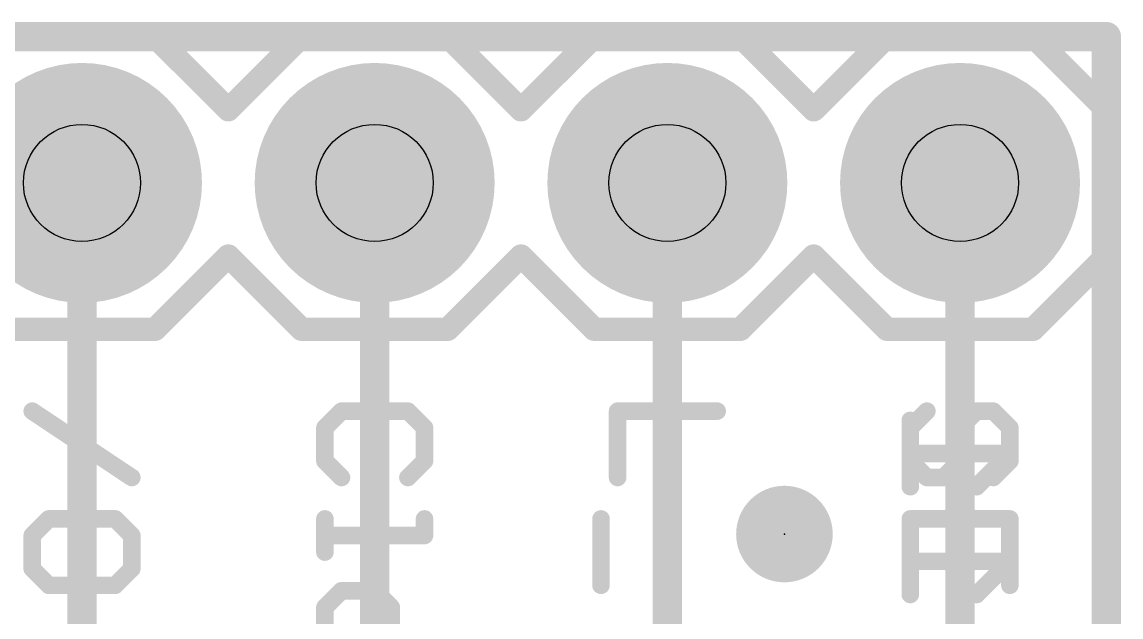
# Model space of a CAD drawing. Extents: x 0 to 108, y -13 to 32.
# Drawn here: x 13.45 to 22.99, y 25.44 to 30.61 of the extents above; entities that cross this region are included whole.
import ezdxf

# ---------------------------------------------------------------- set-up
doc = ezdxf.new("R2010")
doc.units = 0
for name, color, linetype in [('1', 12, 'CONTINUOUS'), ('16', 132, 'CONTINUOUS'), ('17', 110, 'CONTINUOUS'), ('20', 53, 'CONTINUOUS'), ('21', 41, 'CONTINUOUS'), ('23', 53, 'CONTINUOUS'), ('29', 253, 'CONTINUOUS'), ('30', 253, 'CONTINUOUS'), ('44', 253, 'CONTINUOUS'), ('51', 53, 'CONTINUOUS')]:
    doc.layers.add(name, color=color, linetype=linetype)

# ---------------------------------------------------------------- blocks, each defined once
blk = doc.blocks.new('RECT')
blk.add_solid([(-0.5, -0.5), (0.5, -0.5), (-0.5, 0.5), (0.5, 0.5)])
blk = doc.blocks.new('ROUNDP')
at = {"const_width": 0.5}
blk.add_lwpolyline([(0, -0.25, 1), (0, 0.25, 1), (0, -0.25)], format="xyb", dxfattribs=at)
blk = doc.blocks.new('PIE')
at = {"const_width": 0.5}
blk.add_lwpolyline([(0, -0.25, 1), (0, 0.25, 1), (0, -0.25)], format="xyb", dxfattribs=at)

msp = doc.modelspace()

# ---------------------------------------------------------------- linework, layer by layer
at = {"layer": '1', "const_width": 0.254}
for points in [[(0, 30.48), (22.86, 30.48)], [(22.86, 30.48), (22.86, 0)], [(21.59, 20.32), (21.59, 29.21)]]:
    msp.add_lwpolyline(points, dxfattribs=at)
at = {"layer": '1', "const_width": 0.127}
for points in [[(22.9235, 30.48, 1), (22.7965, 30.48)], [(22.86, 30.4165, 1), (22.86, 30.5435)], [(21.6535, 29.21, 1), (21.5265, 29.21)]]:
    msp.add_lwpolyline(points, format="xyb", dxfattribs=at)
at = {"layer": '16'}
for points, const_width in [([(22.86, 30.48), (0, 30.48)], 0.254), ([(22.86, 0), (22.86, 30.48)], 0.254), ([(13.97, 14.859), (13.97, 29.21)], 0.254), ([(16.51, 14.732), (16.51, 29.21)], 0.254), ([(19.05, 15.875), (19.05, 29.21)], 0.254), ([(21.1582, 26.5727), (21.1582, 27.1489)], 0.1524), ([(22.0225, 26.8608), (21.1582, 26.8608)], 0.1524), ([(21.7344, 26.5727), (22.0225, 26.8608)], 0.1524), ([(21.1582, 25.6372), (21.1582, 26.2134)], 0.1524), ([(22.0225, 25.9253), (21.1582, 25.9253)], 0.1524), ([(21.7344, 25.6372), (22.0225, 25.9253)], 0.1524)]:
    msp.add_lwpolyline(points, dxfattribs=dict(at, const_width=const_width))
for points, const_width in [([(22.9235, 30.48, 1), (22.7965, 30.48)], 0.127), ([(22.86, 30.4165, 1), (22.86, 30.5435)], 0.127), ([(14.0335, 29.21, 1), (13.9065, 29.21)], 0.127), ([(16.5735, 29.21, 1), (16.4465, 29.21)], 0.127), ([(19.1135, 29.21, 1), (18.9865, 29.21)], 0.127), ([(21.1963, 27.1489, 1), (21.1201, 27.1489)], 0.0762), ([(21.1582, 26.8989, 1), (21.1582, 26.8227)], 0.0762), ([(22.0495, 26.8338, 1), (21.9956, 26.8877)], 0.0762), ([(22.0225, 26.8227, 1), (22.0225, 26.8989)], 0.0762), ([(21.1201, 26.5727, 1), (21.1963, 26.5727)], 0.0762), ([(21.7075, 26.5996, 1), (21.7614, 26.5457)], 0.0762), ([(21.1963, 26.2134, 1), (21.1201, 26.2134)], 0.0762), ([(21.1582, 25.9634, 1), (21.1582, 25.8872)], 0.0762), ([(22.0495, 25.8983, 1), (21.9956, 25.9522)], 0.0762), ([(22.0225, 25.8872, 1), (22.0225, 25.9634)], 0.0762), ([(21.1201, 25.6372, 1), (21.1963, 25.6372)], 0.0762), ([(21.7075, 25.6641, 1), (21.7614, 25.6102)], 0.0762)]:
    msp.add_lwpolyline(points, format="xyb", dxfattribs=dict(at, const_width=const_width))
at = {"layer": '20', "const_width": 0.254}
for points in [[(22.86, 30.48), (0, 30.48)], [(22.86, 0), (22.86, 30.48)]]:
    msp.add_lwpolyline(points, dxfattribs=at)
at = {"layer": '20', "const_width": 0.127}
for points in [[(22.9235, 30.48, 1), (22.7965, 30.48)], [(22.86, 30.4165, 1), (22.86, 30.5435)]]:
    msp.add_lwpolyline(points, format="xyb", dxfattribs=at)
at = {"layer": '21'}
for points, const_width in [([(13.335, 30.48), (14.605, 30.48)], 0.2032), ([(14.605, 30.48), (15.24, 29.845)], 0.2032), ([(15.24, 29.845), (15.875, 30.48)], 0.2032), ([(15.875, 30.48), (17.145, 30.48)], 0.2032), ([(17.145, 30.48), (17.78, 29.845)], 0.2032), ([(17.78, 29.845), (18.415, 30.48)], 0.2032), ([(18.415, 30.48), (19.685, 30.48)], 0.2032), ([(19.685, 30.48), (20.32, 29.845)], 0.2032), ([(20.955, 30.48), (20.32, 29.845)], 0.2032), ([(20.955, 30.48), (22.225, 30.48)], 0.2032), ([(22.225, 30.48), (22.86, 29.845)], 0.2032), ([(22.86, 29.845), (22.86, 28.575)], 0.2032), ([(15.24, 28.575), (14.605, 27.94)], 0.2032), ([(15.875, 27.94), (15.24, 28.575)], 0.2032), ([(17.78, 28.575), (17.145, 27.94)], 0.2032), ([(18.415, 27.94), (17.78, 28.575)], 0.2032), ([(20.32, 28.575), (19.685, 27.94)], 0.2032), ([(20.32, 28.575), (20.955, 27.94)], 0.2032), ([(22.86, 28.575), (22.225, 27.94)], 0.2032), ([(14.605, 27.94), (13.335, 27.94)], 0.2032), ([(17.145, 27.94), (15.875, 27.94)], 0.2032), ([(19.685, 27.94), (18.415, 27.94)], 0.2032), ([(22.225, 27.94), (20.955, 27.94)], 0.2032), ([(13.5382, 27.2288), (14.4025, 26.6526)], 0.1524), ([(16.2223, 27.2288), (16.0782, 27.0847)], 0.1524), ([(16.7985, 27.2288), (16.2223, 27.2288)], 0.1524), ([(16.9425, 27.0847), (16.7985, 27.2288)], 0.1524), ([(19.4825, 27.2288), (18.6182, 27.2288)], 0.1524), ([(18.6182, 27.2288), (18.6182, 26.6526)], 0.1524), ([(21.1582, 27.0847), (21.3023, 27.2288)], 0.1524), ([(21.7344, 27.2288), (21.5904, 27.0847)], 0.1524), ([(21.8785, 27.2288), (21.7344, 27.2288)], 0.1524), ([(22.0225, 27.0847), (21.8785, 27.2288)], 0.1524), ([(16.0782, 27.0847), (16.0782, 26.7966)], 0.1524), ([(16.9425, 26.7966), (16.9425, 27.0847)], 0.1524), ([(21.1582, 26.7966), (21.1582, 27.0847)], 0.1524), ([(21.5904, 27.0847), (21.5904, 26.7966)], 0.1524), ([(22.0225, 26.7966), (22.0225, 27.0847)], 0.1524), ([(16.0782, 26.7966), (16.2223, 26.6526)], 0.1524), ([(16.7985, 26.6526), (16.9425, 26.7966)], 0.1524), ([(21.3023, 26.6526), (21.1582, 26.7966)], 0.1524), ([(21.5904, 26.7966), (21.4463, 26.6526)], 0.1524), ([(21.8785, 26.6526), (22.0225, 26.7966)], 0.1524), ([(21.4463, 26.6526), (21.3023, 26.6526)], 0.1524), ([(13.6823, 26.2933), (13.5382, 26.1492)], 0.1524), ([(14.2585, 26.2933), (13.6823, 26.2933)], 0.1524), ([(14.4025, 26.1492), (14.2585, 26.2933)], 0.1524), ([(16.0782, 26.2933), (16.0782, 26.0052)], 0.1524), ([(16.9425, 26.2933), (16.9425, 26.1492)], 0.1524), ([(18.4741, 26.2933), (18.4741, 25.7171)], 0.1524), ([(22.0225, 26.2933), (21.1582, 26.2933)], 0.1524), ([(21.1582, 26.2933), (21.1582, 25.7171)], 0.1524), ([(21.5904, 26.2933), (21.5904, 26.0052)], 0.1524), ([(22.0225, 25.7171), (22.0225, 26.2933)], 0.1524), ([(13.5382, 26.1492), (13.5382, 25.8611)], 0.1524), ([(14.4025, 25.8611), (14.4025, 26.1492)], 0.1524), ([(16.9425, 26.1492), (16.0782, 26.1492)], 0.1524), ([(13.5382, 25.8611), (13.6823, 25.7171)], 0.1524), ([(14.2585, 25.7171), (14.4025, 25.8611)], 0.1524), ([(13.6823, 25.7171), (14.2585, 25.7171)], 0.1524), ([(16.2223, 25.6696), (16.0782, 25.5255)], 0.1524), ([(16.5104, 25.6696), (16.2223, 25.6696)], 0.1524), ([(16.6544, 25.5255), (16.5104, 25.6696)], 0.1524), ([(16.0782, 25.5255), (16.0782, 25.2374)], 0.1524), ([(16.6544, 25.2374), (16.6544, 25.5255)], 0.1524)]:
    msp.add_lwpolyline(points, dxfattribs=dict(at, const_width=const_width))
for points, const_width in [([(14.6409, 30.5159, 1), (14.5691, 30.4441)], 0.1016), ([(14.605, 30.4292, 1), (14.605, 30.5308)], 0.1016), ([(15.875, 30.5308, 1), (15.875, 30.4292)], 0.1016), ([(15.9109, 30.4441, 1), (15.8391, 30.5159)], 0.1016), ([(17.1809, 30.5159, 1), (17.1091, 30.4441)], 0.1016), ([(17.145, 30.4292, 1), (17.145, 30.5308)], 0.1016), ([(18.415, 30.5308, 1), (18.415, 30.4292)], 0.1016), ([(18.4509, 30.4441, 1), (18.3791, 30.5159)], 0.1016), ([(19.7209, 30.5159, 1), (19.6491, 30.4441)], 0.1016), ([(19.685, 30.4292, 1), (19.685, 30.5308)], 0.1016), ([(20.955, 30.5308, 1), (20.955, 30.4292)], 0.1016), ([(20.9909, 30.4441, 1), (20.9191, 30.5159)], 0.1016), ([(22.2609, 30.5159, 1), (22.1891, 30.4441)], 0.1016), ([(22.225, 30.4292, 1), (22.225, 30.5308)], 0.1016), ([(15.2041, 29.8809, 1), (15.2759, 29.8091)], 0.1016), ([(15.2041, 29.8091, 1), (15.2759, 29.8809)], 0.1016), ([(17.7441, 29.8809, 1), (17.8159, 29.8091)], 0.1016), ([(17.7441, 29.8091, 1), (17.8159, 29.8809)], 0.1016), ([(20.2841, 29.8809, 1), (20.3559, 29.8091)], 0.1016), ([(20.2841, 29.8091, 1), (20.3559, 29.8809)], 0.1016), ([(22.9108, 29.845, 1), (22.8092, 29.845)], 0.1016), ([(22.8241, 29.8091, 1), (22.8959, 29.8809)], 0.1016), ([(15.2759, 28.6109, 1), (15.2041, 28.5391)], 0.1016), ([(15.2759, 28.5391, 1), (15.2041, 28.6109)], 0.1016), ([(17.8159, 28.6109, 1), (17.7441, 28.5391)], 0.1016), ([(17.8159, 28.5391, 1), (17.7441, 28.6109)], 0.1016), ([(20.3559, 28.6109, 1), (20.2841, 28.5391)], 0.1016), ([(20.3559, 28.5391, 1), (20.2841, 28.6109)], 0.1016), ([(22.8092, 28.575, 1), (22.9108, 28.575)], 0.1016), ([(22.8959, 28.5391, 1), (22.8241, 28.6109)], 0.1016), ([(14.605, 27.8892, 1), (14.605, 27.9908)], 0.1016), ([(15.875, 27.9908, 1), (15.875, 27.8892)], 0.1016), ([(17.145, 27.8892, 1), (17.145, 27.9908)], 0.1016), ([(18.415, 27.9908, 1), (18.415, 27.8892)], 0.1016), ([(19.685, 27.8892, 1), (19.685, 27.9908)], 0.1016), ([(20.955, 27.9908, 1), (20.955, 27.8892)], 0.1016), ([(22.225, 27.8892, 1), (22.225, 27.9908)], 0.1016), ([(14.5691, 27.9759, 1), (14.6409, 27.9041)], 0.1016), ([(15.8391, 27.9041, 1), (15.9109, 27.9759)], 0.1016), ([(17.1091, 27.9759, 1), (17.1809, 27.9041)], 0.1016), ([(18.3791, 27.9041, 1), (18.4509, 27.9759)], 0.1016), ([(19.6491, 27.9759, 1), (19.7209, 27.9041)], 0.1016), ([(20.9191, 27.9041, 1), (20.9909, 27.9759)], 0.1016), ([(22.1891, 27.9759, 1), (22.2609, 27.9041)], 0.1016), ([(13.5593, 27.2605, 1), (13.5171, 27.1971)], 0.0762), ([(16.2223, 27.2669, 1), (16.2223, 27.1907)], 0.0762), ([(16.2492, 27.2019, 1), (16.1953, 27.2557)], 0.0762), ([(16.8254, 27.2557, 1), (16.7715, 27.2019)], 0.0762), ([(16.7985, 27.1907, 1), (16.7985, 27.2669)], 0.0762), ([(18.6182, 27.2669, 1), (18.6182, 27.1907)], 0.0762), ([(18.6563, 27.2288, 1), (18.5801, 27.2288)], 0.0762), ([(19.4825, 27.1907, 1), (19.4825, 27.2669)], 0.0762), ([(21.3292, 27.2019, 1), (21.2753, 27.2557)], 0.0762), ([(21.7344, 27.2669, 1), (21.7344, 27.1907)], 0.0762), ([(21.7614, 27.2019, 1), (21.7075, 27.2557)], 0.0762), ([(21.9054, 27.2557, 1), (21.8515, 27.2019)], 0.0762), ([(21.8785, 27.1907, 1), (21.8785, 27.2669)], 0.0762), ([(16.1163, 27.0847, 1), (16.0401, 27.0847)], 0.0762), ([(16.0513, 27.1117, 1), (16.1051, 27.0578)], 0.0762), ([(16.9806, 27.0847, 1), (16.9044, 27.0847)], 0.0762), ([(16.9156, 27.0578, 1), (16.9695, 27.1117)], 0.0762), ([(21.1963, 27.0847, 1), (21.1201, 27.0847)], 0.0762), ([(21.1313, 27.1117, 1), (21.1851, 27.0578)], 0.0762), ([(21.5634, 27.1117, 1), (21.6173, 27.0578)], 0.0762), ([(21.6285, 27.0847, 1), (21.5523, 27.0847)], 0.0762), ([(22.0606, 27.0847, 1), (21.9844, 27.0847)], 0.0762), ([(21.9956, 27.0578, 1), (22.0495, 27.1117)], 0.0762), ([(16.1051, 26.8236, 1), (16.0513, 26.7697)], 0.0762), ([(16.0401, 26.7966, 1), (16.1163, 26.7966)], 0.0762), ([(16.9044, 26.7966, 1), (16.9806, 26.7966)], 0.0762), ([(16.9695, 26.7697, 1), (16.9156, 26.8236)], 0.0762), ([(21.1851, 26.8236, 1), (21.1313, 26.7697)], 0.0762), ([(21.1201, 26.7966, 1), (21.1963, 26.7966)], 0.0762), ([(21.5523, 26.7966, 1), (21.6285, 26.7966)], 0.0762), ([(21.6173, 26.7697, 1), (21.5634, 26.8236)], 0.0762), ([(21.9844, 26.7966, 1), (22.0606, 26.7966)], 0.0762), ([(22.0495, 26.7697, 1), (21.9956, 26.8236)], 0.0762), ([(14.3814, 26.6209, 1), (14.4237, 26.6843)], 0.0762), ([(16.1953, 26.6256, 1), (16.2492, 26.6795)], 0.0762), ([(16.7715, 26.6795, 1), (16.8254, 26.6256)], 0.0762), ([(21.3023, 26.6907, 1), (21.3023, 26.6145)], 0.0762), ([(21.2753, 26.6256, 1), (21.3292, 26.6795)], 0.0762), ([(21.4194, 26.6795, 1), (21.4733, 26.6256)], 0.0762), ([(21.4463, 26.6145, 1), (21.4463, 26.6907)], 0.0762), ([(21.8515, 26.6795, 1), (21.9054, 26.6256)], 0.0762), ([(18.5801, 26.6526, 1), (18.6563, 26.6526)], 0.0762), ([(13.6823, 26.3314, 1), (13.6823, 26.2552)], 0.0762), ([(13.7092, 26.2663, 1), (13.6553, 26.3202)], 0.0762), ([(14.2854, 26.3202, 1), (14.2315, 26.2663)], 0.0762), ([(14.2585, 26.2552, 1), (14.2585, 26.3314)], 0.0762), ([(16.1163, 26.2933, 1), (16.0401, 26.2933)], 0.0762), ([(16.9806, 26.2933, 1), (16.9044, 26.2933)], 0.0762), ([(18.5122, 26.2933, 1), (18.436, 26.2933)], 0.0762), ([(21.1582, 26.3314, 1), (21.1582, 26.2552)], 0.0762), ([(21.1963, 26.2933, 1), (21.1201, 26.2933)], 0.0762), ([(21.6285, 26.2933, 1), (21.5523, 26.2933)], 0.0762), ([(22.0606, 26.2933, 1), (21.9844, 26.2933)], 0.0762), ([(22.0225, 26.2552, 1), (22.0225, 26.3314)], 0.0762), ([(13.5763, 26.1492, 1), (13.5001, 26.1492)], 0.0762), ([(13.5113, 26.1762, 1), (13.5651, 26.1223)], 0.0762), ([(14.4406, 26.1492, 1), (14.3644, 26.1492)], 0.0762), ([(14.3756, 26.1223, 1), (14.4295, 26.1762)], 0.0762), ([(16.0782, 26.1873, 1), (16.0782, 26.1111)], 0.0762), ([(16.9044, 26.1492, 1), (16.9806, 26.1492)], 0.0762), ([(16.9425, 26.1111, 1), (16.9425, 26.1873)], 0.0762), ([(16.0401, 26.0052, 1), (16.1163, 26.0052)], 0.0762), ([(21.5523, 26.0052, 1), (21.6285, 26.0052)], 0.0762), ([(13.5651, 25.8881, 1), (13.5113, 25.8342)], 0.0762), ([(13.5001, 25.8611, 1), (13.5763, 25.8611)], 0.0762), ([(14.3644, 25.8611, 1), (14.4406, 25.8611)], 0.0762), ([(14.4295, 25.8342, 1), (14.3756, 25.8881)], 0.0762), ([(13.6823, 25.7552, 1), (13.6823, 25.679)], 0.0762), ([(13.6553, 25.6901, 1), (13.7092, 25.744)], 0.0762), ([(14.2315, 25.744, 1), (14.2854, 25.6901)], 0.0762), ([(14.2585, 25.679, 1), (14.2585, 25.7552)], 0.0762), ([(18.436, 25.7171, 1), (18.5122, 25.7171)], 0.0762), ([(21.1201, 25.7171, 1), (21.1963, 25.7171)], 0.0762), ([(21.9844, 25.7171, 1), (22.0606, 25.7171)], 0.0762), ([(16.2223, 25.7077, 1), (16.2223, 25.6315)], 0.0762), ([(16.2492, 25.6427, 1), (16.1953, 25.6965)], 0.0762), ([(16.5373, 25.6965, 1), (16.4834, 25.6427)], 0.0762), ([(16.5104, 25.6315, 1), (16.5104, 25.7077)], 0.0762), ([(16.1163, 25.5255, 1), (16.0401, 25.5255)], 0.0762), ([(16.0513, 25.5525, 1), (16.1051, 25.4986)], 0.0762), ([(16.6925, 25.5255, 1), (16.6163, 25.5255)], 0.0762), ([(16.6275, 25.4986, 1), (16.6814, 25.5525)], 0.0762)]:
    msp.add_lwpolyline(points, format="xyb", dxfattribs=dict(at, const_width=const_width))
at = {"layer": '23'}
msp.add_point((20.066, 26.162), dxfattribs=at)
at = {"layer": '44'}
for centre in [(13.97, 29.21), (16.51, 29.21), (19.05, 29.21), (21.59, 29.21)]:
    msp.add_circle(centre, 0.508, dxfattribs=at)

# ---------------------------------------------------------------- block references
at = {"layer": '1', "xscale": 0.635, "yscale": 0.635}
msp.add_blockref('PIE', (20.066, 26.162), dxfattribs=at)
at = {"layer": '17', "xscale": 1.8796, "yscale": 1.8796, "rotation": 90}
for p in [(13.97, 29.21), (13.97, 29.21), (16.51, 29.21), (16.51, 29.21), (19.05, 29.21), (19.05, 29.21), (21.59, 29.21), (21.59, 29.21)]:
    msp.add_blockref('ROUNDP', p, dxfattribs=at)
at = {"layer": '29', "xscale": 2.0828, "yscale": 2.0828, "rotation": 90}
for p in [(13.97, 29.21), (16.51, 29.21), (19.05, 29.21), (21.59, 29.21)]:
    msp.add_blockref('ROUNDP', p, dxfattribs=at)
at = {"layer": '29', "xscale": 0.8382, "yscale": 0.8382}
msp.add_blockref('PIE', (20.066, 26.162), dxfattribs=at)
at = {"layer": '30', "xscale": 2.0828, "yscale": 2.0828, "rotation": 90}
for p in [(13.97, 29.21), (16.51, 29.21), (19.05, 29.21), (21.59, 29.21)]:
    msp.add_blockref('ROUNDP', p, dxfattribs=at)
at = {"layer": '51', "xscale": 0.508, "yscale": 0.508}
for p in [(13.97, 29.21), (16.51, 29.21), (19.05, 29.21), (21.59, 29.21)]:
    msp.add_blockref('RECT', p, dxfattribs=at)

doc.saveas('drawing.dxf')
